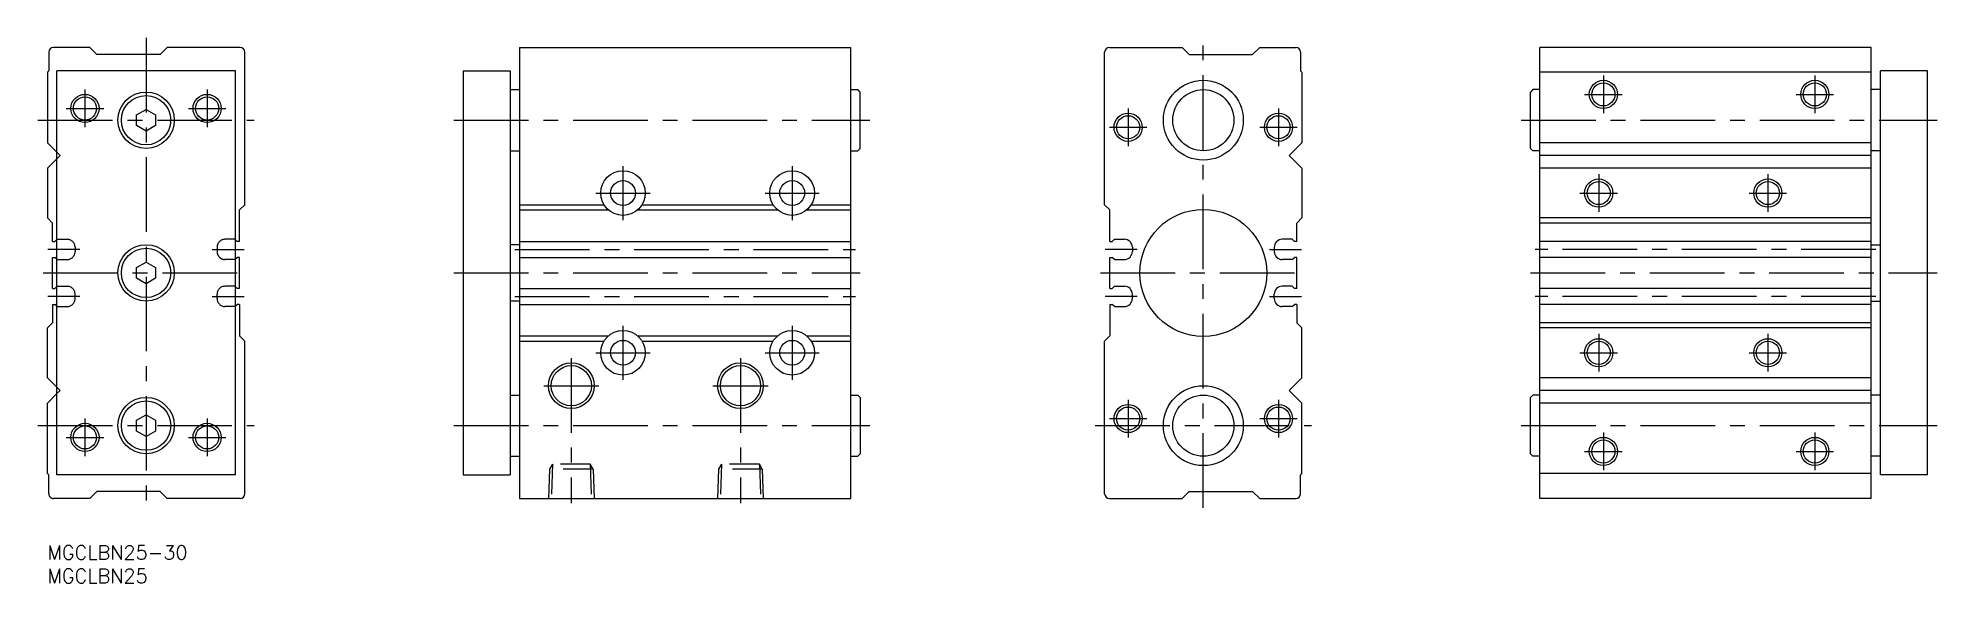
# Model space of a CAD drawing. Extents: x -2 to 402, y -8 to 108.
import ezdxf

# ---------------------------------------------------------------- set-up
doc = ezdxf.new("R2010")
doc.units = 0
doc.header["$LTSCALE"] = 0.5
doc.linetypes.add('CENTER', pattern=[50.8, 31.75, -6.35, 6.35, -6.35])
doc.linetypes.add('DASHED', pattern=[19.05, 12.7, -6.35])
for name, color, linetype in [('MSM_CENTER', 1, 'CENTER'), ('MSM_CONTINUOUS', 7, 'CONTINUOUS'), ('MSM_DASHED', 4, 'DASHED'), ('MSM_NARROW', 5, 'CONTINUOUS'), ('MSM_PART_NUMBER', 7, 'CONTINUOUS')]:
    doc.layers.add(name, color=color, linetype=linetype)
doc.styles.get("Standard").update_dxf_attribs({"font": 'txt.shx', "height": 3, "bigfont": 'bigfont.shx'})

# ---------------------------------------------------------------- blocks, each defined once
blk = doc.blocks.new('*U8')
at = {"layer": 'MSM_PART_NUMBER'}
blk.add_text('MGCLBN25-30', height=3, dxfattribs=at).set_placement((0, -3))
blk = doc.blocks.new('*U9')
at = {"layer": 'MSM_PART_NUMBER'}
blk.add_text('MGCLBN25', height=3, dxfattribs=at).set_placement((0, -8))

msp = doc.modelspace()

# ---------------------------------------------------------------- linework, layer by layer
at = {"layer": 'MSM_CENTER'}
for p, q in [((21, 108), (21, 8)), ((246, 8), (246, 108)), ((8, 97), (8, 89)), ((34, 97), (34, 89)), ((331.14, 100), (331.14, 92)), ((376.14, 100), (376.14, 92)), ((4, 93), (12, 93)), ((30, 93), (38, 93)), ((230, 93), (230, 85)), ((262, 93), (262, 85)), ((327.14, 96), (335.14, 96)), ((372.14, 96), (380.14, 96)), ((-2, 90.5), (44, 90.5)), ((86.5, 90.5), (175, 90.5)), ((226, 89), (234, 89)), ((258, 89), (266, 89)), ((313.64, 90.5), (402.14, 90.5)), ((122.5, 80.75), (122.5, 69.25)), ((158.5, 80.75), (158.5, 69.25)), ((330.14, 79), (330.14, 71)), ((366.14, 79), (366.14, 71)), ((116.75, 75), (128.25, 75)), ((152.75, 75), (164.25, 75)), ((326.14, 75), (334.14, 75)), ((362.14, 75), (370.14, 75)), ((6.9, 63), (0.1, 63)), ((35.1, 63), (41.9, 63)), ((99.5, 63), (172, 63)), ((231.9, 63), (225.1, 63)), ((260.1, 63), (266.9, 63)), ((389.14, 63), (316.64, 63)), ((-0.9, 58), (42.9, 58)), ((86.5, 58), (173, 58)), ((224.1, 58), (267.9, 58)), ((315.64, 58), (402.14, 58)), ((6.9, 53), (0.1, 53)), ((35.1, 53), (41.9, 53)), ((99.5, 53), (172, 53)), ((231.9, 53), (225.1, 53)), ((260.1, 53), (266.9, 53)), ((389.14, 53), (316.64, 53)), ((122.5, 46.75), (122.5, 35.25)), ((158.5, 46.75), (158.5, 35.25)), ((330.14, 45), (330.14, 37)), ((366.14, 45), (366.14, 37)), ((116.75, 41), (128.25, 41)), ((152.75, 41), (164.25, 41)), ((326.14, 41), (334.14, 41)), ((362.14, 41), (370.14, 41)), ((111.5, 39.86), (111.5, 9)), ((147.5, 39.86), (147.5, 9)), ((105.64, 34), (117.36, 34)), ((141.64, 34), (153.36, 34)), ((230, 31), (230, 23)), ((262, 31), (262, 23)), ((-2, 25.5), (44, 25.5)), ((8, 27), (8, 19)), ((34, 27), (34, 19)), ((86.5, 25.5), (175, 25.5)), ((223, 25.5), (269, 25.5)), ((226, 27), (234, 27)), ((258, 27), (266, 27)), ((313.64, 25.5), (402.14, 25.5)), ((4, 23), (12, 23)), ((30, 23), (38, 23)), ((331.14, 24), (331.14, 16)), ((376.14, 24), (376.14, 16)), ((327.14, 20), (335.14, 20)), ((372.14, 20), (380.14, 20))]:
    msp.add_line(p, q, dxfattribs=at)
at = {"layer": 'MSM_CONTINUOUS'}
for p, q in [((9, 106), (1.3, 106)), ((10.5, 104.5), (9, 106)), ((25.5, 106), (24, 104.5)), ((41, 106), (25.5, 106)), ((100.5, 106), (171, 106)), ((100.5, 106), (100.5, 10)), ((171, 10), (171, 106)), ((226, 106), (241.5, 106)), ((241.5, 106), (243, 104.5)), ((256.5, 104.5), (258, 106)), ((258, 106), (265.7, 106)), ((388.14, 106), (317.64, 106)), ((317.64, 10), (317.64, 106)), ((388.14, 10), (388.14, 106)), ((0.3, 105), (0.3, 101)), ((24, 104.5), (10.5, 104.5)), ((42, 72.5), (42, 105)), ((225, 72.5), (225, 105)), ((243, 104.5), (256.5, 104.5)), ((266.7, 105), (266.7, 101)), ((0.3, 101), (0, 100.7)), ((0, 100.7), (0, 85.7)), ((40, 101), (2, 101)), ((2, 15), (2, 101)), ((40, 15), (40, 101)), ((88.5, 101), (88.5, 15)), ((88.5, 101), (98.5, 101)), ((98.5, 101), (98.5, 15)), ((98.5, 97), (100.5, 97)), ((171, 97), (172.5, 97)), ((173, 96.5), (172.5, 97)), ((266.7, 101), (267, 100.7)), ((267, 100.7), (267, 85.7)), ((316.14, 97), (315.64, 96.5)), ((317.64, 97), (316.14, 97)), ((388.14, 100.7), (317.64, 100.7)), ((390.14, 97), (388.14, 97)), ((390.14, 15), (390.14, 101)), ((400.14, 101), (390.14, 101)), ((400.14, 15), (400.14, 101)), ((173, 84.5), (173, 96.5)), ((315.64, 84.5), (315.64, 96.5)), ((19, 91.65), (21, 92.81)), ((19, 89.35), (19, 91.65)), ((21, 88.19), (19, 89.35)), ((21, 92.81), (23, 91.65)), ((23, 89.35), (21, 88.19)), ((23, 91.65), (23, 89.35)), ((2, 83.7), (0, 85.7)), ((264.3, 83), (267, 85.7)), ((388.14, 85.7), (317.64, 85.7)), ((0, 80.3), (2, 82.3)), ((98.5, 84), (100.5, 84)), ((171, 84), (172.5, 84)), ((173, 84.5), (172.5, 84)), ((267, 80.3), (264.3, 83)), ((315.64, 84.5), (316.14, 84)), ((317.64, 84), (316.14, 84)), ((388.14, 83), (317.64, 83)), ((390.14, 84), (388.14, 84)), ((0, 80.3), (0, 69.7)), ((267, 80.3), (267, 69.7)), ((388.14, 80.3), (317.64, 80.3)), ((0, 69.7), (1.1, 68.6)), ((42, 72.5), (40.9, 71.4)), ((40.9, 64.7), (40.9, 71.4)), ((100.5, 72.5), (118.46, 72.5)), ((100.5, 71.4), (119.4, 71.4)), ((125.6, 71.4), (155.4, 71.4)), ((126.54, 72.5), (154.46, 72.5)), ((161.6, 71.4), (171, 71.4)), ((162.54, 72.5), (171, 72.5)), ((225, 72.5), (226.1, 71.4)), ((226.1, 64.7), (226.1, 71.4)), ((267, 69.7), (265.9, 68.6)), ((388.14, 69.7), (317.64, 69.7)), ((1.1, 64.7), (1.1, 68.6)), ((1.1, 64.7), (1.6, 64.7)), ((2.1, 65.15), (1.6, 64.7)), ((39.9, 65.15), (40.4, 64.7)), ((40.9, 64.7), (40.4, 64.7)), ((100.5, 64.7), (171, 64.7)), ((226.1, 64.7), (226.6, 64.7)), ((227.1, 65.15), (226.6, 64.7)), ((227.1, 65.15), (229.2, 65.15)), ((264.9, 65.15), (262.8, 65.15)), ((264.9, 65.15), (265.4, 64.7)), ((265.9, 64.7), (265.4, 64.7)), ((265.9, 64.7), (265.9, 68.6)), ((388.14, 68.6), (317.64, 68.6)), ((388.14, 64.7), (317.64, 64.7)), ((1.1, 54.7), (1.1, 61.3)), ((1.1, 61.3), (1.6, 61.3)), ((2.1, 60.85), (1.6, 61.3)), ((39.9, 60.85), (40.4, 61.3)), ((40.9, 61.3), (40.4, 61.3)), ((40.9, 54.7), (40.9, 61.3)), ((100.5, 64), (98.5, 64)), ((100.5, 61.3), (171, 61.3)), ((226.1, 54.7), (226.1, 61.3)), ((226.1, 61.3), (226.6, 61.3)), ((227.1, 60.85), (226.6, 61.3)), ((227.1, 60.85), (229.2, 60.85)), ((230.9, 63.45), (230.9, 62.55)), ((261.1, 63.45), (261.1, 62.55)), ((264.9, 60.85), (262.8, 60.85)), ((264.9, 60.85), (265.4, 61.3)), ((265.9, 61.3), (265.4, 61.3)), ((265.9, 54.7), (265.9, 61.3)), ((388.14, 61.3), (317.64, 61.3)), ((388.14, 64), (390.14, 64)), ((19, 59.15), (21, 60.31)), ((19, 56.85), (19, 59.15)), ((21, 55.69), (19, 56.85)), ((21, 60.31), (23, 59.15)), ((23, 56.85), (21, 55.69)), ((23, 59.15), (23, 56.85)), ((1.1, 54.7), (1.6, 54.7)), ((2.1, 55.15), (1.6, 54.7)), ((39.9, 55.15), (40.4, 54.7)), ((40.9, 54.7), (40.4, 54.7)), ((100.5, 54.7), (171, 54.7)), ((226.1, 54.7), (226.6, 54.7)), ((227.1, 55.15), (226.6, 54.7)), ((227.1, 55.15), (229.2, 55.15)), ((230.9, 52.55), (230.9, 53.45)), ((261.1, 52.55), (261.1, 53.45)), ((264.9, 55.15), (262.8, 55.15)), ((264.9, 55.15), (265.4, 54.7)), ((265.9, 54.7), (265.4, 54.7)), ((388.14, 54.7), (317.64, 54.7)), ((1.1, 51.3), (1.1, 47.4)), ((1.1, 51.3), (1.6, 51.3)), ((2.1, 50.85), (1.6, 51.3)), ((39.9, 50.85), (40.4, 51.3)), ((40.9, 51.3), (40.4, 51.3)), ((40.9, 51.3), (40.9, 44.6)), ((100.5, 52), (98.5, 52)), ((100.5, 51.3), (171, 51.3)), ((226.1, 51.3), (226.1, 44.6)), ((226.1, 51.3), (226.6, 51.3)), ((227.1, 50.85), (226.6, 51.3)), ((227.1, 50.85), (229.2, 50.85)), ((264.9, 50.85), (262.8, 50.85)), ((264.9, 50.85), (265.4, 51.3)), ((265.9, 51.3), (265.4, 51.3)), ((265.9, 51.3), (265.9, 47.4)), ((388.14, 51.3), (317.64, 51.3)), ((388.14, 52), (390.14, 52)), ((0, 46.3), (1.1, 47.4)), ((0, 35.7), (0, 46.3)), ((42, 43.5), (40.9, 44.6)), ((100.5, 44.6), (119.4, 44.6)), ((125.6, 44.6), (155.4, 44.6)), ((161.6, 44.6), (171, 44.6)), ((225, 43.5), (226.1, 44.6)), ((267, 46.3), (265.9, 47.4)), ((267, 35.7), (267, 46.3)), ((388.14, 47.4), (317.64, 47.4)), ((388.14, 46.3), (317.64, 46.3)), ((42, 11), (42, 43.5)), ((100.5, 43.5), (118.46, 43.5)), ((126.54, 43.5), (154.46, 43.5)), ((162.54, 43.5), (171, 43.5)), ((225, 11), (225, 43.5)), ((0, 35.7), (2, 33.7)), ((267, 35.7), (264.3, 33)), ((264.3, 33), (267, 30.3)), ((388.14, 35.7), (317.64, 35.7)), ((388.14, 33), (317.64, 33)), ((2, 32.3), (0, 30.3)), ((0, 15.3), (0, 30.3)), ((98.5, 32), (100.5, 32)), ((171, 32), (172.5, 32)), ((173, 31.5), (172.5, 32)), ((173, 31.5), (173, 19.5)), ((267, 15.3), (267, 30.3)), ((315.64, 31.5), (316.14, 32)), ((315.64, 19.5), (315.64, 31.5)), ((317.64, 32), (316.14, 32)), ((388.14, 30.3), (317.64, 30.3)), ((390.14, 32), (388.14, 32)), ((19, 26.65), (21, 27.81)), ((19, 24.35), (19, 26.65)), ((21, 23.19), (19, 24.35)), ((21, 27.81), (23, 26.65)), ((23, 24.35), (21, 23.19)), ((23, 26.65), (23, 24.35)), ((98.5, 19), (100.5, 19)), ((171, 19), (172.5, 19)), ((172.5, 19), (173, 19.5)), ((315.64, 19.5), (316.14, 19)), ((317.64, 19), (316.14, 19)), ((390.14, 19), (388.14, 19)), ((0.3, 15), (0, 15.3)), ((0.3, 11), (0.3, 15)), ((40, 15), (2, 15)), ((88.5, 15), (98.5, 15)), ((266.7, 15), (267, 15.3)), ((266.7, 11), (266.7, 15)), ((388.14, 15.3), (317.64, 15.3)), ((400.14, 15), (390.14, 15)), ((9, 10), (1.3, 10)), ((10.5, 11.5), (9, 10)), ((24, 11.5), (10.5, 11.5)), ((25.5, 10), (24, 11.5)), ((41, 10), (25.5, 10)), ((100.5, 10), (171, 10)), ((226, 10), (241.5, 10)), ((241.5, 10), (243, 11.5)), ((243, 11.5), (256.5, 11.5)), ((256.5, 11.5), (258, 10)), ((258, 10), (265.7, 10)), ((388.14, 10), (317.64, 10))]:
    msp.add_line(p, q, dxfattribs=at)
for centre, radius in [((246, 90.5), 8.5), ((246, 90.5), 6.5), ((331.14, 96), 2.46), ((376.14, 96), 2.46), ((8, 93), 2.46), ((21, 90.5), 6), ((21, 90.5), 5.25), ((34, 93), 2.46), ((230, 89), 2.46), ((262, 89), 2.46), ((122.5, 75), 4.75), ((122.5, 75), 2.65), ((158.5, 75), 4.75), ((158.5, 75), 2.65), ((330.14, 75), 2.46), ((366.14, 75), 2.46), ((246, 58), 13.5), ((21, 58), 6), ((21, 58), 5.25), ((122.5, 41), 4.75), ((158.5, 41), 4.75), ((122.5, 41), 2.65), ((158.5, 41), 2.65), ((330.14, 41), 2.46), ((366.14, 41), 2.46), ((111.5, 34), 4.28), ((147.5, 34), 4.28), ((246, 25.5), 8.5), ((21, 25.5), 6), ((21, 25.5), 5.25), ((230, 27), 2.46), ((246, 25.5), 6.5), ((262, 27), 2.46), ((8, 23), 2.46), ((34, 23), 2.46), ((331.14, 20), 2.46), ((376.14, 20), 2.46)]:
    msp.add_circle(centre, radius, dxfattribs=at)
for centre, radius, start, end in [((1.3, 105), 1, 90, 180), ((41, 105), 1, 0.0001, 90), ((226, 105), 1, 90, 179.9999), ((265.7, 105), 1, 360, 90), ((229.2, 63.45), 1.7, 0, 90), ((262.8, 63.45), 1.7, 90, 180), ((229.2, 62.55), 1.7, 270, 0), ((262.8, 62.55), 1.7, 180, 270), ((229.2, 53.45), 1.7, 0, 90), ((229.2, 52.55), 1.7, 270, 0), ((262.8, 53.45), 1.7, 90, 180), ((262.8, 52.55), 1.7, 180, 269.9999), ((1.3, 11), 1, 180, 270.0001), ((41, 11), 1, 270.0001, 0), ((226, 11), 1, 180, 269.9999), ((265.7, 11), 1, 270, 0)]:
    msp.add_arc(centre, radius, start, end, dxfattribs=at)
at = {"layer": 'MSM_DASHED'}
for p, q in [((2.7, 83), (2, 83.7)), ((2, 82.3), (2.7, 83)), ((2.1, 65.15), (4.2, 65.15)), ((39.9, 65.15), (37.8, 65.15)), ((2.1, 60.85), (4.2, 60.85)), ((5.9, 63.45), (5.9, 62.55)), ((36.1, 63.45), (36.1, 62.55)), ((39.9, 60.85), (37.8, 60.85)), ((2.1, 55.15), (4.2, 55.15)), ((5.9, 52.55), (5.9, 53.45)), ((36.1, 52.55), (36.1, 53.45)), ((39.9, 55.15), (37.8, 55.15)), ((2.1, 50.85), (4.2, 50.85)), ((39.9, 50.85), (37.8, 50.85)), ((2, 33.7), (2.7, 33)), ((2.7, 33), (2, 32.3)), ((106.85, 16.2), (106.64, 10)), ((107.47, 17.27), (106.85, 16.2)), ((116.15, 16.2), (106.85, 16.2)), ((107.47, 17.27), (107.22, 10)), ((115.53, 17.27), (107.47, 17.27)), ((115.53, 17.27), (115.78, 10)), ((116.15, 16.2), (115.53, 17.27)), ((116.15, 16.2), (116.36, 10)), ((142.85, 16.2), (142.64, 10)), ((143.47, 17.27), (142.85, 16.2)), ((152.15, 16.2), (142.85, 16.2)), ((143.47, 17.27), (143.22, 10)), ((151.53, 17.27), (143.47, 17.27)), ((151.53, 17.27), (151.78, 10)), ((152.15, 16.2), (151.53, 17.27)), ((152.15, 16.2), (152.36, 10))]:
    msp.add_line(p, q, dxfattribs=at)
for centre, start, end in [((4.2, 63.45), 0, 90), ((37.8, 63.45), 90, 180), ((4.2, 62.55), 270, 0), ((37.8, 62.55), 180, 270.0001), ((4.2, 53.45), 0, 90), ((4.2, 52.55), 270.0001, 0), ((37.8, 53.45), 90, 180), ((37.8, 52.55), 180, 270)]:
    msp.add_arc(centre, 1.7, start, end, dxfattribs=at)
at = {"layer": 'MSM_NARROW'}
for centre, radius in [((331.14, 96), 3), ((376.14, 96), 3), ((8, 93), 3), ((34, 93), 3), ((230, 89), 3), ((262, 89), 3), ((330.14, 75), 3), ((366.14, 75), 3), ((330.14, 41), 3), ((366.14, 41), 3), ((111.5, 34), 4.86), ((147.5, 34), 4.86), ((230, 27), 3), ((262, 27), 3), ((8, 23), 3), ((34, 23), 3), ((331.14, 20), 3), ((376.14, 20), 3)]:
    msp.add_circle(centre, radius, dxfattribs=at)

# ---------------------------------------------------------------- block references
at = {"layer": 'MSM_CONTINUOUS'}
for name in ['*U8', '*U9']:
    msp.add_blockref(name, (0, 0), dxfattribs=at)

doc.saveas('drawing.dxf')
